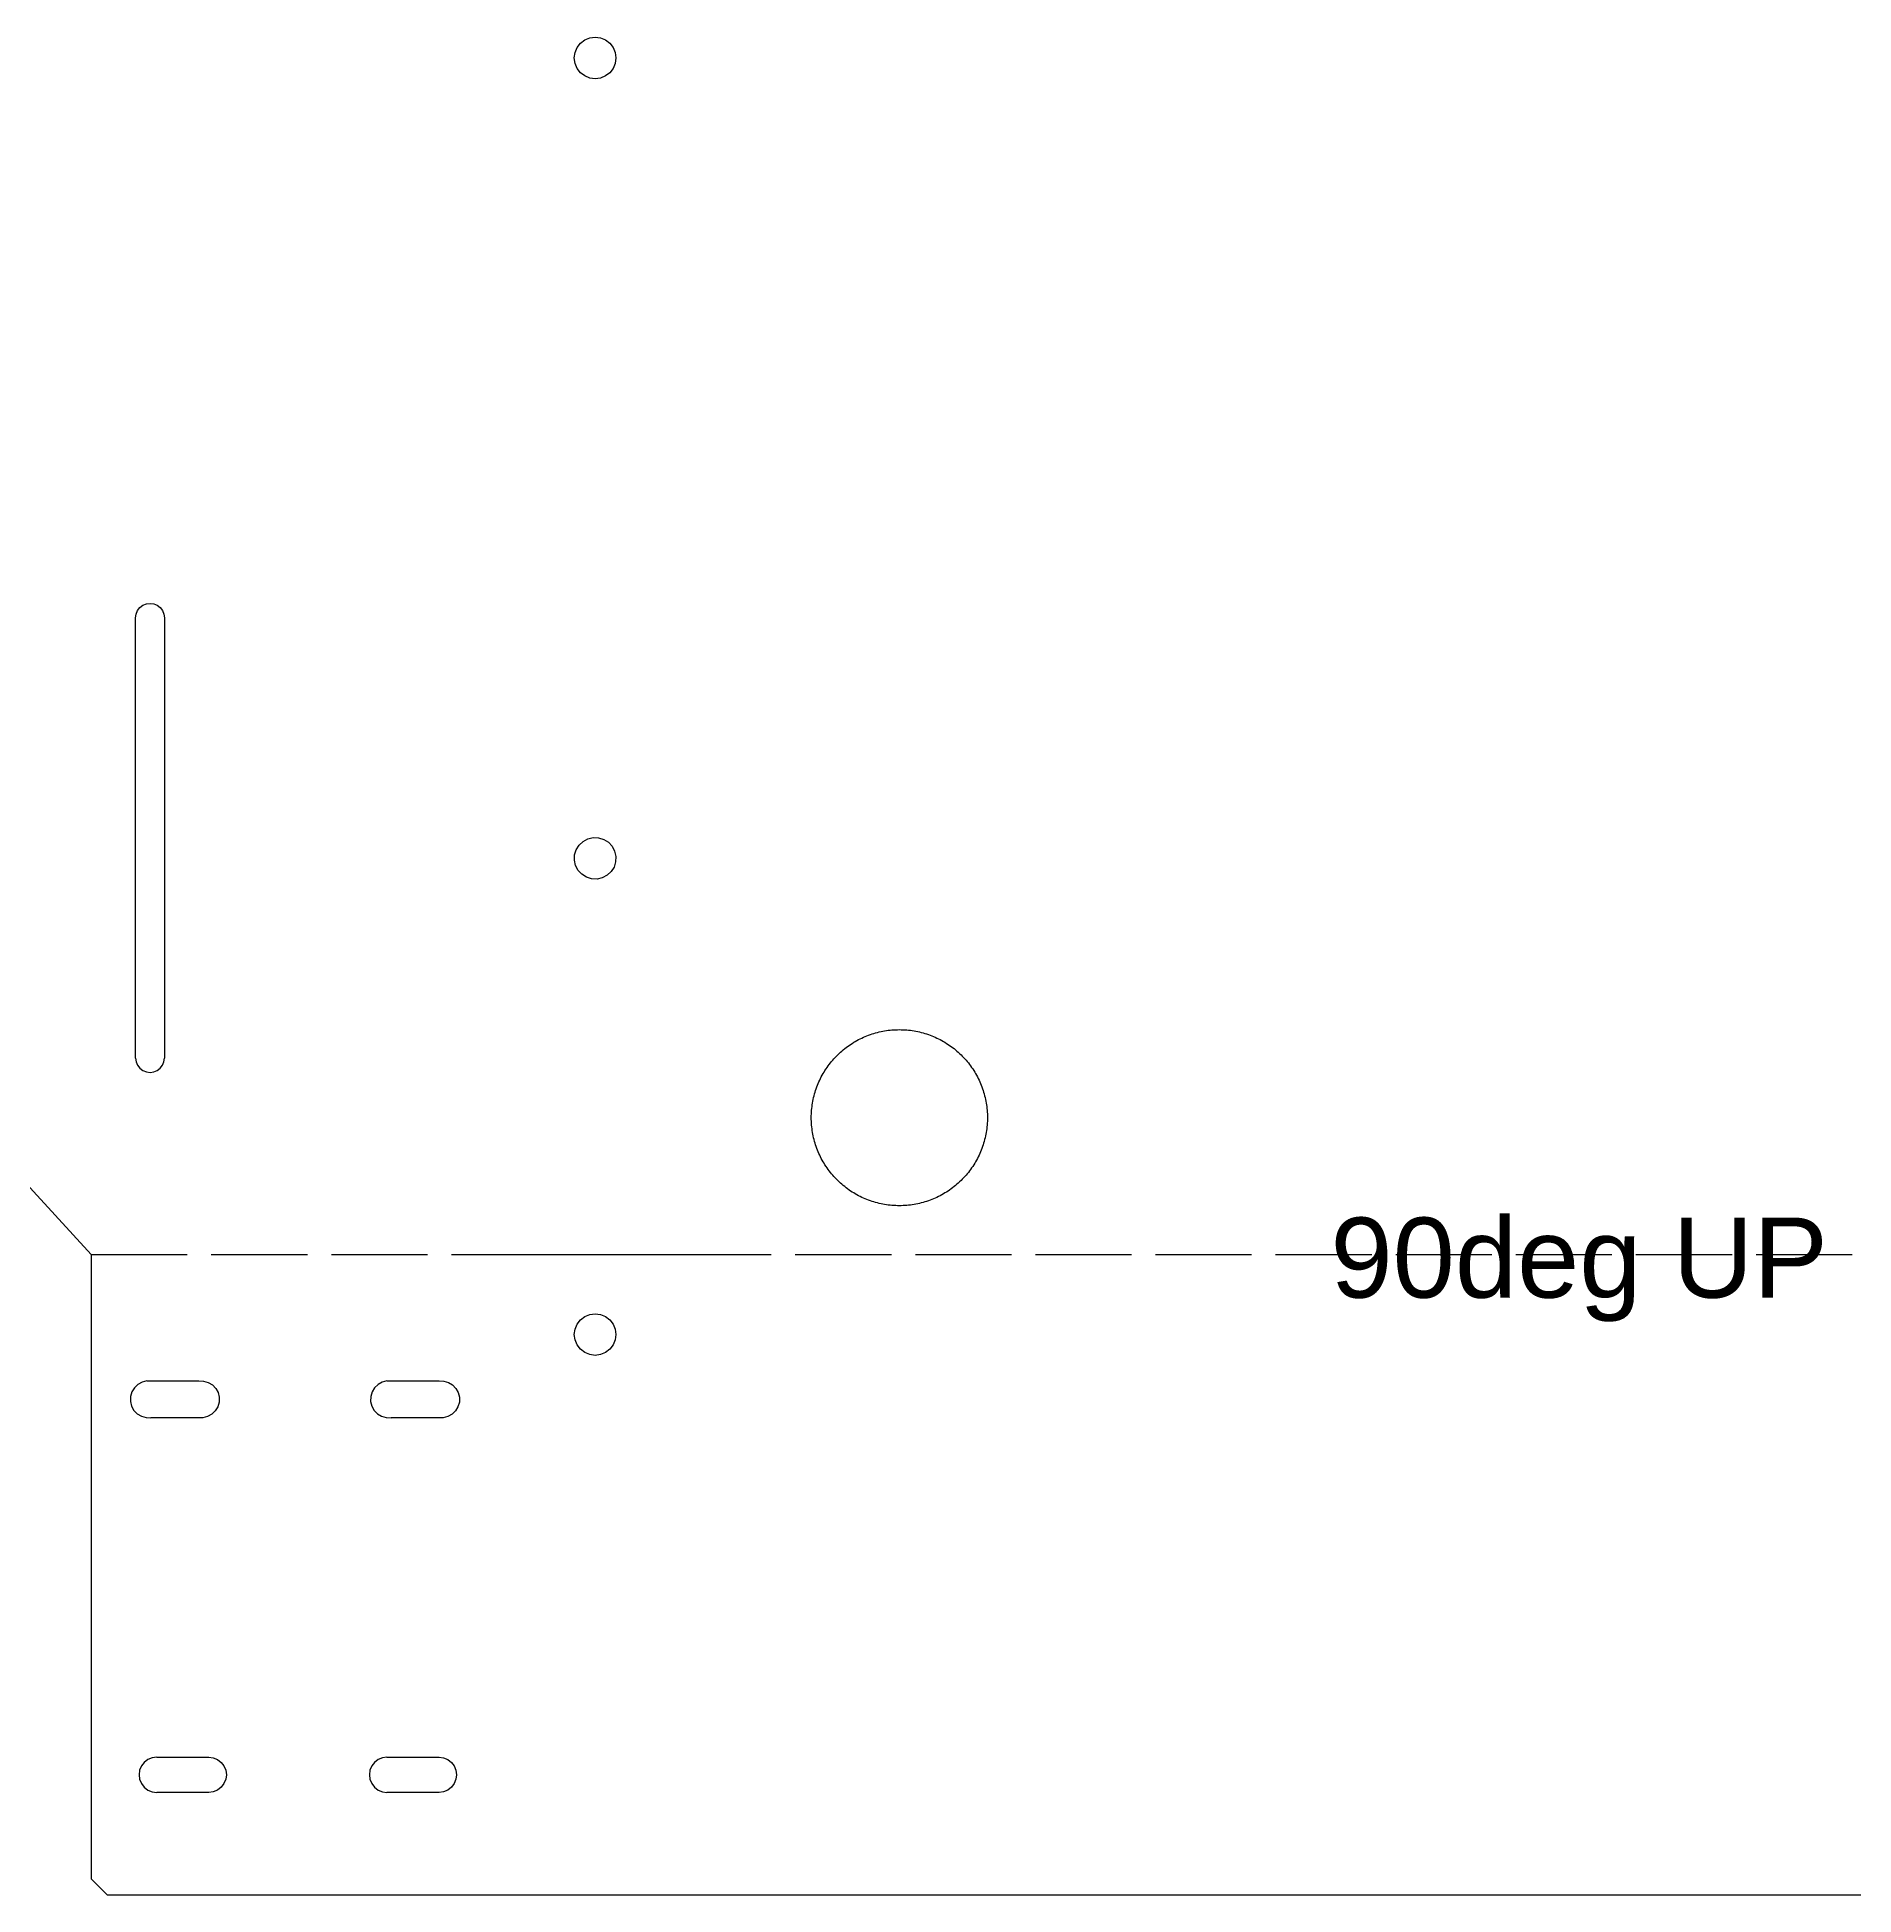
# Model space of a CAD drawing. Extents: x -1267 to 2080, y -21 to 4009.
# Drawn here: x -989.9 to -763, y 1248.8 to 1480.9 of the extents above; entities that cross this region are included whole.
import ezdxf

# ---------------------------------------------------------------- set-up
doc = ezdxf.new("R2010")
doc.units = 0
doc.linetypes.add('ACAD_ISO02W100', pattern=[15, 12, -3])
doc.layers.get('0').update_dxf_attribs({"true_color": 0xffffff})
doc.layers.add('Layer0', color=7, linetype='Continuous', true_color=0xffffff)
doc.styles.add('textstyle48', font='')
doc.styles.get('textstyle48').set_extended_font_data('Arial')

msp = doc.modelspace()

# ---------------------------------------------------------------- linework, layer by layer
at = {"layer": 'Layer0'}
for p, q in [((-921.54, 1480.58, 0.05), (-920.91, 1480.84, 0.05)), ((-920.91, 1480.84, 0.05), (-920.24, 1480.93, 0.05)), ((-920.24, 1480.93, 0.05), (-919.57, 1480.84, 0.05)), ((-919.57, 1480.84, 0.05), (-918.94, 1480.58, 0.05)), ((-922.84, 1478.33, 0.05), (-922.75, 1479, 0.05)), ((-922.75, 1479, 0.05), (-922.49, 1479.63, 0.05)), ((-922.49, 1479.63, 0.05), (-922.08, 1480.17, 0.05)), ((-922.08, 1480.17, 0.05), (-921.54, 1480.58, 0.05)), ((-918.94, 1480.58, 0.05), (-918.4, 1480.17, 0.05)), ((-918.4, 1480.17, 0.05), (-917.99, 1479.63, 0.05)), ((-917.99, 1479.63, 0.05), (-917.73, 1479, 0.05)), ((-917.73, 1479, 0.05), (-917.64, 1478.33, 0.05)), ((-922.75, 1477.65, 0.05), (-922.84, 1478.33, 0.05)), ((-922.49, 1477.03, 0.05), (-922.75, 1477.65, 0.05)), ((-922.08, 1476.49, 0.05), (-922.49, 1477.03, 0.05)), ((-921.54, 1476.08, 0.05), (-922.08, 1476.49, 0.05)), ((-918.4, 1476.49, 0.05), (-918.94, 1476.08, 0.05)), ((-917.99, 1477.03, 0.05), (-918.4, 1476.49, 0.05)), ((-917.73, 1477.65, 0.05), (-917.99, 1477.03, 0.05)), ((-917.64, 1478.33, 0.05), (-917.73, 1477.65, 0.05)), ((-920.91, 1475.82, 0.05), (-921.54, 1476.08, 0.05)), ((-920.24, 1475.73, 0.05), (-920.91, 1475.82, 0.05)), ((-919.57, 1475.82, 0.05), (-920.24, 1475.73, 0.05)), ((-918.94, 1476.08, 0.05), (-919.57, 1475.82, 0.05)), ((-977.56, 1408.84, 0.05), (-977.38, 1409.28, 0.05)), ((-977.38, 1409.28, 0.05), (-977.1, 1409.65, 0.05)), ((-977.1, 1409.65, 0.05), (-976.73, 1409.94, 0.05)), ((-976.73, 1409.94, 0.05), (-976.29, 1410.12, 0.05)), ((-976.29, 1410.12, 0.05), (-975.83, 1410.18, 0.05)), ((-975.83, 1410.18, 0.05), (-975.36, 1410.12, 0.05)), ((-975.36, 1410.12, 0.05), (-974.93, 1409.94, 0.05)), ((-974.93, 1409.94, 0.05), (-974.55, 1409.65, 0.05)), ((-974.55, 1409.65, 0.05), (-974.27, 1409.28, 0.05)), ((-974.27, 1409.28, 0.05), (-974.09, 1408.84, 0.05)), ((-977.63, 1408.38, 0.05), (-977.56, 1408.84, 0.05)), ((-977.63, 1353.38, 0.05), (-977.63, 1408.38, 0.05)), ((-974.09, 1408.84, 0.05), (-974.03, 1408.38, 0.05)), ((-974.03, 1408.38, 0.05), (-974.03, 1353.38, 0.05)), ((-983.18, 1328.83, 0.05), (-1028.94, 1378.8, 0.05)), ((-922.83, 1378.08, 0.05), (-922.8, 1378.76, 0.05)), ((-922.8, 1378.76, 0.05), (-922.6, 1379.41, 0.05)), ((-922.6, 1379.41, 0.05), (-922.24, 1379.99, 0.05)), ((-922.24, 1379.99, 0.05), (-921.75, 1380.45, 0.05)), ((-921.75, 1380.45, 0.05), (-921.14, 1380.76, 0.05)), ((-921.14, 1380.76, 0.05), (-920.48, 1380.92, 0.05)), ((-920.48, 1380.92, 0.05), (-919.8, 1380.89, 0.05)), ((-919.8, 1380.89, 0.05), (-919.16, 1380.69, 0.05)), ((-919.16, 1380.69, 0.05), (-918.58, 1380.33, 0.05)), ((-918.58, 1380.33, 0.05), (-918.12, 1379.83, 0.05)), ((-918.12, 1379.83, 0.05), (-917.8, 1379.23, 0.05)), ((-917.8, 1379.23, 0.05), (-917.65, 1378.57, 0.05)), ((-922.68, 1377.42, 0.05), (-922.83, 1378.08, 0.05)), ((-922.36, 1376.82, 0.05), (-922.68, 1377.42, 0.05)), ((-921.9, 1376.33, 0.05), (-922.36, 1376.82, 0.05)), ((-918.24, 1376.67, 0.05), (-918.74, 1376.21, 0.05)), ((-917.88, 1377.24, 0.05), (-918.24, 1376.67, 0.05)), ((-917.68, 1377.89, 0.05), (-917.88, 1377.24, 0.05)), ((-917.65, 1378.57, 0.05), (-917.68, 1377.89, 0.05)), ((-921.33, 1375.96, 0.05), (-921.9, 1376.33, 0.05)), ((-920.68, 1375.76, 0.05), (-921.33, 1375.96, 0.05)), ((-920, 1375.74, 0.05), (-920.68, 1375.76, 0.05)), ((-919.34, 1375.89, 0.05), (-920, 1375.74, 0.05)), ((-918.74, 1376.21, 0.05), (-919.34, 1375.89, 0.05)), ((-887.74, 1355.45, 0.05), (-887.54, 1355.57, 0.05)), ((-887.54, 1355.57, 0.05), (-887.34, 1355.68, 0.05)), ((-887.34, 1355.68, 0.05), (-887.13, 1355.78, 0.05)), ((-887.13, 1355.78, 0.05), (-886.92, 1355.88, 0.05)), ((-886.92, 1355.88, 0.05), (-886.71, 1355.98, 0.05)), ((-886.71, 1355.98, 0.05), (-886.5, 1356.07, 0.05)), ((-886.5, 1356.07, 0.05), (-886.29, 1356.15, 0.05)), ((-886.29, 1356.15, 0.05), (-886.08, 1356.24, 0.05)), ((-886.08, 1356.24, 0.05), (-885.86, 1356.32, 0.05)), ((-885.86, 1356.32, 0.05), (-885.64, 1356.39, 0.05)), ((-885.64, 1356.39, 0.05), (-885.42, 1356.46, 0.05)), ((-885.42, 1356.46, 0.05), (-885.2, 1356.52, 0.05)), ((-885.2, 1356.52, 0.05), (-884.98, 1356.58, 0.05)), ((-884.98, 1356.58, 0.05), (-884.75, 1356.64, 0.05)), ((-884.75, 1356.64, 0.05), (-884.53, 1356.69, 0.05)), ((-884.53, 1356.69, 0.05), (-884.3, 1356.73, 0.05)), ((-884.3, 1356.73, 0.05), (-884.08, 1356.77, 0.05)), ((-884.08, 1356.77, 0.05), (-883.85, 1356.81, 0.05)), ((-883.85, 1356.81, 0.05), (-883.62, 1356.84, 0.05)), ((-883.62, 1356.84, 0.05), (-883.39, 1356.87, 0.05)), ((-883.39, 1356.87, 0.05), (-883.16, 1356.89, 0.05)), ((-883.16, 1356.89, 0.05), (-882.93, 1356.91, 0.05)), ((-882.93, 1356.91, 0.05), (-882.7, 1356.92, 0.05)), ((-882.7, 1356.92, 0.05), (-882.47, 1356.92, 0.05)), ((-882.47, 1356.92, 0.05), (-882.24, 1356.93, 0.05)), ((-882.24, 1356.93, 0.05), (-882.01, 1356.92, 0.05)), ((-882.01, 1356.92, 0.05), (-881.78, 1356.92, 0.05)), ((-881.78, 1356.92, 0.05), (-881.55, 1356.91, 0.05)), ((-881.55, 1356.91, 0.05), (-881.32, 1356.89, 0.05)), ((-881.32, 1356.89, 0.05), (-881.09, 1356.87, 0.05)), ((-881.09, 1356.87, 0.05), (-880.86, 1356.84, 0.05)), ((-880.86, 1356.84, 0.05), (-880.63, 1356.81, 0.05)), ((-880.63, 1356.81, 0.05), (-880.41, 1356.77, 0.05)), ((-880.41, 1356.77, 0.05), (-880.18, 1356.73, 0.05)), ((-880.18, 1356.73, 0.05), (-879.95, 1356.69, 0.05)), ((-879.95, 1356.69, 0.05), (-879.73, 1356.64, 0.05)), ((-879.73, 1356.64, 0.05), (-879.51, 1356.58, 0.05)), ((-879.51, 1356.58, 0.05), (-879.28, 1356.52, 0.05)), ((-879.28, 1356.52, 0.05), (-879.06, 1356.46, 0.05)), ((-879.06, 1356.46, 0.05), (-878.84, 1356.39, 0.05)), ((-878.84, 1356.39, 0.05), (-878.62, 1356.32, 0.05)), ((-878.62, 1356.32, 0.05), (-878.41, 1356.24, 0.05)), ((-878.41, 1356.24, 0.05), (-878.19, 1356.15, 0.05)), ((-878.19, 1356.15, 0.05), (-877.98, 1356.07, 0.05)), ((-877.98, 1356.07, 0.05), (-877.77, 1355.98, 0.05)), ((-877.77, 1355.98, 0.05), (-877.56, 1355.88, 0.05)), ((-877.56, 1355.88, 0.05), (-877.35, 1355.78, 0.05)), ((-877.35, 1355.78, 0.05), (-877.14, 1355.68, 0.05)), ((-877.14, 1355.68, 0.05), (-876.94, 1355.57, 0.05)), ((-876.94, 1355.57, 0.05), (-876.74, 1355.45, 0.05)), ((-977.63, 1353.38, 0.05), (-977.56, 1352.91, 0.05)), ((-974.09, 1352.91, 0.05), (-974.03, 1353.38, 0.05)), ((-890.57, 1353.11, 0.05), (-890.42, 1353.29, 0.05)), ((-890.42, 1353.29, 0.05), (-890.26, 1353.46, 0.05)), ((-890.26, 1353.46, 0.05), (-890.1, 1353.62, 0.05)), ((-890.1, 1353.62, 0.05), (-889.94, 1353.79, 0.05)), ((-889.94, 1353.79, 0.05), (-889.77, 1353.95, 0.05)), ((-889.77, 1353.95, 0.05), (-889.6, 1354.1, 0.05)), ((-889.6, 1354.1, 0.05), (-889.43, 1354.25, 0.05)), ((-889.43, 1354.25, 0.05), (-889.25, 1354.4, 0.05)), ((-889.25, 1354.4, 0.05), (-889.07, 1354.55, 0.05)), ((-889.07, 1354.55, 0.05), (-888.89, 1354.69, 0.05)), ((-888.89, 1354.69, 0.05), (-888.71, 1354.83, 0.05)), ((-888.71, 1354.83, 0.05), (-888.52, 1354.96, 0.05)), ((-888.52, 1354.96, 0.05), (-888.33, 1355.09, 0.05)), ((-888.33, 1355.09, 0.05), (-888.13, 1355.21, 0.05)), ((-888.13, 1355.21, 0.05), (-887.94, 1355.34, 0.05)), ((-887.94, 1355.34, 0.05), (-887.74, 1355.45, 0.05)), ((-876.74, 1355.45, 0.05), (-876.54, 1355.34, 0.05)), ((-876.54, 1355.34, 0.05), (-876.35, 1355.21, 0.05)), ((-876.35, 1355.21, 0.05), (-876.15, 1355.09, 0.05)), ((-876.15, 1355.09, 0.05), (-875.96, 1354.96, 0.05)), ((-875.96, 1354.96, 0.05), (-875.78, 1354.83, 0.05)), ((-875.78, 1354.83, 0.05), (-875.59, 1354.69, 0.05)), ((-875.59, 1354.69, 0.05), (-875.41, 1354.55, 0.05)), ((-875.41, 1354.55, 0.05), (-875.23, 1354.4, 0.05)), ((-875.23, 1354.4, 0.05), (-875.05, 1354.25, 0.05)), ((-875.05, 1354.25, 0.05), (-874.88, 1354.1, 0.05)), ((-874.88, 1354.1, 0.05), (-874.71, 1353.95, 0.05)), ((-874.71, 1353.95, 0.05), (-874.54, 1353.79, 0.05)), ((-874.54, 1353.79, 0.05), (-874.38, 1353.62, 0.05)), ((-874.38, 1353.62, 0.05), (-874.22, 1353.46, 0.05)), ((-874.22, 1353.46, 0.05), (-874.07, 1353.29, 0.05)), ((-874.07, 1353.29, 0.05), (-873.91, 1353.11, 0.05)), ((-977.56, 1352.91, 0.05), (-977.38, 1352.48, 0.05)), ((-977.38, 1352.48, 0.05), (-977.1, 1352.11, 0.05)), ((-977.1, 1352.11, 0.05), (-976.73, 1351.82, 0.05)), ((-976.73, 1351.82, 0.05), (-976.29, 1351.64, 0.05)), ((-976.29, 1351.64, 0.05), (-975.83, 1351.58, 0.05)), ((-975.83, 1351.58, 0.05), (-975.36, 1351.64, 0.05)), ((-975.36, 1351.64, 0.05), (-974.93, 1351.82, 0.05)), ((-974.93, 1351.82, 0.05), (-974.55, 1352.11, 0.05)), ((-974.55, 1352.11, 0.05), (-974.27, 1352.48, 0.05)), ((-974.27, 1352.48, 0.05), (-974.09, 1352.91, 0.05)), ((-892.09, 1350.82, 0.05), (-891.99, 1351.02, 0.05)), ((-891.99, 1351.02, 0.05), (-891.88, 1351.23, 0.05)), ((-891.88, 1351.23, 0.05), (-891.77, 1351.43, 0.05)), ((-891.77, 1351.43, 0.05), (-891.65, 1351.63, 0.05)), ((-891.65, 1351.63, 0.05), (-891.53, 1351.82, 0.05)), ((-891.53, 1351.82, 0.05), (-891.4, 1352.01, 0.05)), ((-891.4, 1352.01, 0.05), (-891.27, 1352.2, 0.05)), ((-891.27, 1352.2, 0.05), (-891.14, 1352.39, 0.05)), ((-891.14, 1352.39, 0.05), (-891, 1352.58, 0.05)), ((-891, 1352.58, 0.05), (-890.86, 1352.76, 0.05)), ((-890.86, 1352.76, 0.05), (-890.72, 1352.94, 0.05)), ((-890.72, 1352.94, 0.05), (-890.57, 1353.11, 0.05)), ((-873.91, 1353.11, 0.05), (-873.77, 1352.94, 0.05)), ((-873.77, 1352.94, 0.05), (-873.62, 1352.76, 0.05)), ((-873.62, 1352.76, 0.05), (-873.48, 1352.58, 0.05)), ((-873.48, 1352.58, 0.05), (-873.34, 1352.39, 0.05)), ((-873.34, 1352.39, 0.05), (-873.21, 1352.2, 0.05)), ((-873.21, 1352.2, 0.05), (-873.08, 1352.01, 0.05)), ((-873.08, 1352.01, 0.05), (-872.95, 1351.82, 0.05)), ((-872.95, 1351.82, 0.05), (-872.83, 1351.63, 0.05)), ((-872.83, 1351.63, 0.05), (-872.71, 1351.43, 0.05)), ((-872.71, 1351.43, 0.05), (-872.6, 1351.23, 0.05)), ((-872.6, 1351.23, 0.05), (-872.49, 1351.02, 0.05)), ((-872.49, 1351.02, 0.05), (-872.39, 1350.82, 0.05)), ((-892.95, 1348.44, 0.05), (-892.9, 1348.66, 0.05)), ((-892.9, 1348.66, 0.05), (-892.84, 1348.89, 0.05)), ((-892.84, 1348.89, 0.05), (-892.77, 1349.11, 0.05)), ((-892.77, 1349.11, 0.05), (-892.7, 1349.33, 0.05)), ((-892.7, 1349.33, 0.05), (-892.63, 1349.54, 0.05)), ((-892.63, 1349.54, 0.05), (-892.55, 1349.76, 0.05)), ((-892.55, 1349.76, 0.05), (-892.47, 1349.98, 0.05)), ((-892.47, 1349.98, 0.05), (-892.38, 1350.19, 0.05)), ((-892.38, 1350.19, 0.05), (-892.29, 1350.4, 0.05)), ((-892.29, 1350.4, 0.05), (-892.19, 1350.61, 0.05)), ((-892.19, 1350.61, 0.05), (-892.09, 1350.82, 0.05)), ((-872.39, 1350.82, 0.05), (-872.29, 1350.61, 0.05)), ((-872.29, 1350.61, 0.05), (-872.19, 1350.4, 0.05)), ((-872.19, 1350.4, 0.05), (-872.1, 1350.19, 0.05)), ((-872.1, 1350.19, 0.05), (-872.01, 1349.98, 0.05)), ((-872.01, 1349.98, 0.05), (-871.93, 1349.76, 0.05)), ((-871.93, 1349.76, 0.05), (-871.85, 1349.54, 0.05)), ((-871.85, 1349.54, 0.05), (-871.78, 1349.33, 0.05)), ((-871.78, 1349.33, 0.05), (-871.71, 1349.11, 0.05)), ((-871.71, 1349.11, 0.05), (-871.65, 1348.89, 0.05)), ((-871.65, 1348.89, 0.05), (-871.59, 1348.66, 0.05)), ((-871.59, 1348.66, 0.05), (-871.53, 1348.44, 0.05)), ((-893.24, 1346.16, 0.05), (-893.23, 1346.39, 0.05)), ((-893.23, 1346.39, 0.05), (-893.22, 1346.62, 0.05)), ((-893.22, 1346.62, 0.05), (-893.2, 1346.85, 0.05)), ((-893.2, 1346.85, 0.05), (-893.18, 1347.08, 0.05)), ((-893.18, 1347.08, 0.05), (-893.15, 1347.31, 0.05)), ((-893.15, 1347.31, 0.05), (-893.12, 1347.53, 0.05)), ((-893.12, 1347.53, 0.05), (-893.09, 1347.76, 0.05)), ((-893.09, 1347.76, 0.05), (-893.05, 1347.99, 0.05)), ((-893.05, 1347.99, 0.05), (-893, 1348.21, 0.05)), ((-893, 1348.21, 0.05), (-892.95, 1348.44, 0.05)), ((-871.53, 1348.44, 0.05), (-871.48, 1348.21, 0.05)), ((-871.48, 1348.21, 0.05), (-871.44, 1347.99, 0.05)), ((-871.44, 1347.99, 0.05), (-871.39, 1347.76, 0.05)), ((-871.39, 1347.76, 0.05), (-871.36, 1347.53, 0.05)), ((-871.36, 1347.53, 0.05), (-871.33, 1347.31, 0.05)), ((-871.33, 1347.31, 0.05), (-871.3, 1347.08, 0.05)), ((-871.3, 1347.08, 0.05), (-871.28, 1346.85, 0.05)), ((-871.28, 1346.85, 0.05), (-871.26, 1346.62, 0.05)), ((-871.26, 1346.62, 0.05), (-871.25, 1346.39, 0.05)), ((-871.25, 1346.39, 0.05), (-871.24, 1346.16, 0.05)), ((-893.24, 1345.93, 0.05), (-893.24, 1346.16, 0.05)), ((-893.24, 1345.7, 0.05), (-893.24, 1345.93, 0.05)), ((-893.23, 1345.47, 0.05), (-893.24, 1345.7, 0.05)), ((-893.22, 1345.24, 0.05), (-893.23, 1345.47, 0.05)), ((-893.2, 1345.01, 0.05), (-893.22, 1345.24, 0.05)), ((-893.18, 1344.78, 0.05), (-893.2, 1345.01, 0.05)), ((-893.15, 1344.55, 0.05), (-893.18, 1344.78, 0.05)), ((-893.12, 1344.32, 0.05), (-893.15, 1344.55, 0.05)), ((-893.09, 1344.09, 0.05), (-893.12, 1344.32, 0.05)), ((-893.05, 1343.87, 0.05), (-893.09, 1344.09, 0.05)), ((-893, 1343.64, 0.05), (-893.05, 1343.87, 0.05)), ((-871.44, 1343.87, 0.05), (-871.48, 1343.64, 0.05)), ((-871.39, 1344.09, 0.05), (-871.44, 1343.87, 0.05)), ((-871.36, 1344.32, 0.05), (-871.39, 1344.09, 0.05)), ((-871.33, 1344.55, 0.05), (-871.36, 1344.32, 0.05)), ((-871.3, 1344.78, 0.05), (-871.33, 1344.55, 0.05)), ((-871.28, 1345.01, 0.05), (-871.3, 1344.78, 0.05)), ((-871.26, 1345.24, 0.05), (-871.28, 1345.01, 0.05)), ((-871.25, 1345.47, 0.05), (-871.26, 1345.24, 0.05)), ((-871.24, 1345.7, 0.05), (-871.25, 1345.47, 0.05)), ((-871.24, 1346.16, 0.05), (-871.24, 1345.93, 0.05)), ((-871.24, 1345.93, 0.05), (-871.24, 1345.7, 0.05)), ((-892.95, 1343.42, 0.05), (-893, 1343.64, 0.05)), ((-892.9, 1343.19, 0.05), (-892.95, 1343.42, 0.05)), ((-892.84, 1342.97, 0.05), (-892.9, 1343.19, 0.05)), ((-892.77, 1342.75, 0.05), (-892.84, 1342.97, 0.05)), ((-892.7, 1342.53, 0.05), (-892.77, 1342.75, 0.05)), ((-892.63, 1342.31, 0.05), (-892.7, 1342.53, 0.05)), ((-892.55, 1342.09, 0.05), (-892.63, 1342.31, 0.05)), ((-892.47, 1341.88, 0.05), (-892.55, 1342.09, 0.05)), ((-892.38, 1341.66, 0.05), (-892.47, 1341.88, 0.05)), ((-892.29, 1341.45, 0.05), (-892.38, 1341.66, 0.05)), ((-872.1, 1341.66, 0.05), (-872.19, 1341.45, 0.05)), ((-872.01, 1341.88, 0.05), (-872.1, 1341.66, 0.05)), ((-871.93, 1342.09, 0.05), (-872.01, 1341.88, 0.05)), ((-871.85, 1342.31, 0.05), (-871.93, 1342.09, 0.05)), ((-871.78, 1342.53, 0.05), (-871.85, 1342.31, 0.05)), ((-871.71, 1342.75, 0.05), (-871.78, 1342.53, 0.05)), ((-871.65, 1342.97, 0.05), (-871.71, 1342.75, 0.05)), ((-871.59, 1343.19, 0.05), (-871.65, 1342.97, 0.05)), ((-871.53, 1343.42, 0.05), (-871.59, 1343.19, 0.05)), ((-871.48, 1343.64, 0.05), (-871.53, 1343.42, 0.05)), ((-892.19, 1341.24, 0.05), (-892.29, 1341.45, 0.05)), ((-892.09, 1341.04, 0.05), (-892.19, 1341.24, 0.05)), ((-891.99, 1340.83, 0.05), (-892.09, 1341.04, 0.05)), ((-891.88, 1340.63, 0.05), (-891.99, 1340.83, 0.05)), ((-891.77, 1340.43, 0.05), (-891.88, 1340.63, 0.05)), ((-891.65, 1340.23, 0.05), (-891.77, 1340.43, 0.05)), ((-891.53, 1340.03, 0.05), (-891.65, 1340.23, 0.05)), ((-891.4, 1339.84, 0.05), (-891.53, 1340.03, 0.05)), ((-891.27, 1339.65, 0.05), (-891.4, 1339.84, 0.05)), ((-891.14, 1339.46, 0.05), (-891.27, 1339.65, 0.05)), ((-891, 1339.28, 0.05), (-891.14, 1339.46, 0.05)), ((-890.86, 1339.09, 0.05), (-891, 1339.28, 0.05)), ((-873.48, 1339.28, 0.05), (-873.62, 1339.09, 0.05)), ((-873.34, 1339.46, 0.05), (-873.48, 1339.28, 0.05)), ((-873.21, 1339.65, 0.05), (-873.34, 1339.46, 0.05)), ((-873.08, 1339.84, 0.05), (-873.21, 1339.65, 0.05)), ((-872.95, 1340.03, 0.05), (-873.08, 1339.84, 0.05)), ((-872.83, 1340.23, 0.05), (-872.95, 1340.03, 0.05)), ((-872.71, 1340.43, 0.05), (-872.83, 1340.23, 0.05)), ((-872.6, 1340.63, 0.05), (-872.71, 1340.43, 0.05)), ((-872.49, 1340.83, 0.05), (-872.6, 1340.63, 0.05)), ((-872.39, 1341.04, 0.05), (-872.49, 1340.83, 0.05)), ((-872.29, 1341.24, 0.05), (-872.39, 1341.04, 0.05)), ((-872.19, 1341.45, 0.05), (-872.29, 1341.24, 0.05)), ((-890.72, 1338.92, 0.05), (-890.86, 1339.09, 0.05)), ((-890.57, 1338.74, 0.05), (-890.72, 1338.92, 0.05)), ((-890.42, 1338.57, 0.05), (-890.57, 1338.74, 0.05)), ((-890.26, 1338.4, 0.05), (-890.42, 1338.57, 0.05)), ((-890.1, 1338.23, 0.05), (-890.26, 1338.4, 0.05)), ((-889.94, 1338.07, 0.05), (-890.1, 1338.23, 0.05)), ((-889.77, 1337.91, 0.05), (-889.94, 1338.07, 0.05)), ((-889.6, 1337.75, 0.05), (-889.77, 1337.91, 0.05)), ((-889.43, 1337.6, 0.05), (-889.6, 1337.75, 0.05)), ((-889.25, 1337.45, 0.05), (-889.43, 1337.6, 0.05)), ((-889.07, 1337.31, 0.05), (-889.25, 1337.45, 0.05)), ((-888.89, 1337.17, 0.05), (-889.07, 1337.31, 0.05)), ((-888.71, 1337.03, 0.05), (-888.89, 1337.17, 0.05)), ((-888.52, 1336.89, 0.05), (-888.71, 1337.03, 0.05)), ((-875.78, 1337.03, 0.05), (-875.96, 1336.89, 0.05)), ((-875.59, 1337.17, 0.05), (-875.78, 1337.03, 0.05)), ((-875.41, 1337.31, 0.05), (-875.59, 1337.17, 0.05)), ((-875.23, 1337.45, 0.05), (-875.41, 1337.31, 0.05)), ((-875.05, 1337.6, 0.05), (-875.23, 1337.45, 0.05)), ((-874.88, 1337.75, 0.05), (-875.05, 1337.6, 0.05)), ((-874.71, 1337.91, 0.05), (-874.88, 1337.75, 0.05)), ((-874.54, 1338.07, 0.05), (-874.71, 1337.91, 0.05)), ((-874.38, 1338.23, 0.05), (-874.54, 1338.07, 0.05)), ((-874.22, 1338.4, 0.05), (-874.38, 1338.23, 0.05)), ((-874.07, 1338.57, 0.05), (-874.22, 1338.4, 0.05)), ((-873.91, 1338.74, 0.05), (-874.07, 1338.57, 0.05)), ((-873.77, 1338.92, 0.05), (-873.91, 1338.74, 0.05)), ((-873.62, 1339.09, 0.05), (-873.77, 1338.92, 0.05)), ((-888.33, 1336.76, 0.05), (-888.52, 1336.89, 0.05)), ((-888.13, 1336.64, 0.05), (-888.33, 1336.76, 0.05)), ((-887.94, 1336.52, 0.05), (-888.13, 1336.64, 0.05)), ((-887.74, 1336.4, 0.05), (-887.94, 1336.52, 0.05)), ((-887.54, 1336.29, 0.05), (-887.74, 1336.4, 0.05)), ((-887.34, 1336.18, 0.05), (-887.54, 1336.29, 0.05)), ((-887.13, 1336.07, 0.05), (-887.34, 1336.18, 0.05)), ((-886.92, 1335.97, 0.05), (-887.13, 1336.07, 0.05)), ((-886.71, 1335.88, 0.05), (-886.92, 1335.97, 0.05)), ((-886.5, 1335.79, 0.05), (-886.71, 1335.88, 0.05)), ((-886.29, 1335.7, 0.05), (-886.5, 1335.79, 0.05)), ((-886.08, 1335.62, 0.05), (-886.29, 1335.7, 0.05)), ((-885.86, 1335.54, 0.05), (-886.08, 1335.62, 0.05)), ((-885.64, 1335.47, 0.05), (-885.86, 1335.54, 0.05)), ((-885.42, 1335.4, 0.05), (-885.64, 1335.47, 0.05)), ((-885.2, 1335.33, 0.05), (-885.42, 1335.4, 0.05)), ((-884.98, 1335.27, 0.05), (-885.2, 1335.33, 0.05)), ((-884.75, 1335.22, 0.05), (-884.98, 1335.27, 0.05)), ((-884.53, 1335.17, 0.05), (-884.75, 1335.22, 0.05)), ((-884.3, 1335.12, 0.05), (-884.53, 1335.17, 0.05)), ((-884.08, 1335.08, 0.05), (-884.3, 1335.12, 0.05)), ((-883.85, 1335.05, 0.05), (-884.08, 1335.08, 0.05)), ((-883.62, 1335.01, 0.05), (-883.85, 1335.05, 0.05)), ((-883.39, 1334.99, 0.05), (-883.62, 1335.01, 0.05)), ((-883.16, 1334.97, 0.05), (-883.39, 1334.99, 0.05)), ((-882.93, 1334.95, 0.05), (-883.16, 1334.97, 0.05)), ((-882.7, 1334.94, 0.05), (-882.93, 1334.95, 0.05)), ((-882.47, 1334.93, 0.05), (-882.7, 1334.94, 0.05)), ((-882.24, 1334.93, 0.05), (-882.47, 1334.93, 0.05)), ((-882.01, 1334.93, 0.05), (-882.24, 1334.93, 0.05)), ((-881.78, 1334.94, 0.05), (-882.01, 1334.93, 0.05)), ((-881.55, 1334.95, 0.05), (-881.78, 1334.94, 0.05)), ((-881.32, 1334.97, 0.05), (-881.55, 1334.95, 0.05)), ((-881.09, 1334.99, 0.05), (-881.32, 1334.97, 0.05)), ((-880.86, 1335.01, 0.05), (-881.09, 1334.99, 0.05)), ((-880.63, 1335.05, 0.05), (-880.86, 1335.01, 0.05)), ((-880.41, 1335.08, 0.05), (-880.63, 1335.05, 0.05)), ((-880.18, 1335.12, 0.05), (-880.41, 1335.08, 0.05)), ((-879.95, 1335.17, 0.05), (-880.18, 1335.12, 0.05)), ((-879.73, 1335.22, 0.05), (-879.95, 1335.17, 0.05)), ((-879.51, 1335.27, 0.05), (-879.73, 1335.22, 0.05)), ((-879.28, 1335.33, 0.05), (-879.51, 1335.27, 0.05)), ((-879.06, 1335.4, 0.05), (-879.28, 1335.33, 0.05)), ((-878.84, 1335.47, 0.05), (-879.06, 1335.4, 0.05)), ((-878.62, 1335.54, 0.05), (-878.84, 1335.47, 0.05)), ((-878.41, 1335.62, 0.05), (-878.62, 1335.54, 0.05)), ((-878.19, 1335.7, 0.05), (-878.41, 1335.62, 0.05)), ((-877.98, 1335.79, 0.05), (-878.19, 1335.7, 0.05)), ((-877.77, 1335.88, 0.05), (-877.98, 1335.79, 0.05)), ((-877.56, 1335.97, 0.05), (-877.77, 1335.88, 0.05)), ((-877.35, 1336.07, 0.05), (-877.56, 1335.97, 0.05)), ((-877.14, 1336.18, 0.05), (-877.35, 1336.07, 0.05)), ((-876.94, 1336.29, 0.05), (-877.14, 1336.18, 0.05)), ((-876.74, 1336.4, 0.05), (-876.94, 1336.29, 0.05)), ((-876.54, 1336.52, 0.05), (-876.74, 1336.4, 0.05)), ((-876.35, 1336.64, 0.05), (-876.54, 1336.52, 0.05)), ((-876.15, 1336.76, 0.05), (-876.35, 1336.64, 0.05)), ((-875.96, 1336.89, 0.05), (-876.15, 1336.76, 0.05)), ((-983.18, 1328.83, 0.05), (-983.18, 1250.83, 0.05)), ((-932.2, 1328.83, 0.05), (-930.24, 1328.83, 0.05)), ((-930.24, 1328.83, 0.05), (-924.94, 1328.83, 0.05)), ((-915.54, 1328.83, 0.05), (-910.24, 1328.83, 0.05)), ((-922.49, 1320.13, 0.05), (-922.08, 1320.67, 0.05)), ((-922.08, 1320.67, 0.05), (-921.54, 1321.08, 0.05)), ((-921.54, 1321.08, 0.05), (-920.91, 1321.34, 0.05)), ((-920.91, 1321.34, 0.05), (-920.24, 1321.43, 0.05)), ((-920.24, 1321.43, 0.05), (-919.57, 1321.34, 0.05)), ((-919.57, 1321.34, 0.05), (-918.94, 1321.08, 0.05)), ((-918.94, 1321.08, 0.05), (-918.4, 1320.67, 0.05)), ((-918.4, 1320.67, 0.05), (-917.99, 1320.13, 0.05)), ((-922.84, 1318.83, 0.05), (-922.75, 1319.5, 0.05)), ((-922.75, 1318.15, 0.05), (-922.84, 1318.83, 0.05)), ((-922.75, 1319.5, 0.05), (-922.49, 1320.13, 0.05)), ((-917.99, 1320.13, 0.05), (-917.73, 1319.5, 0.05)), ((-917.73, 1319.5, 0.05), (-917.64, 1318.83, 0.05)), ((-917.64, 1318.83, 0.05), (-917.73, 1318.15, 0.05)), ((-922.49, 1317.53, 0.05), (-922.75, 1318.15, 0.05)), ((-922.08, 1316.99, 0.05), (-922.49, 1317.53, 0.05)), ((-921.54, 1316.58, 0.05), (-922.08, 1316.99, 0.05)), ((-920.91, 1316.32, 0.05), (-921.54, 1316.58, 0.05)), ((-920.24, 1316.23, 0.05), (-920.91, 1316.32, 0.05)), ((-919.57, 1316.32, 0.05), (-920.24, 1316.23, 0.05)), ((-918.94, 1316.58, 0.05), (-919.57, 1316.32, 0.05)), ((-918.4, 1316.99, 0.05), (-918.94, 1316.58, 0.05)), ((-917.99, 1317.53, 0.05), (-918.4, 1316.99, 0.05)), ((-917.73, 1318.15, 0.05), (-917.99, 1317.53, 0.05)), ((-978.1, 1311.66, 0.05), (-978.27, 1311.08, 0.05)), ((-977.79, 1312.17, 0.05), (-978.1, 1311.66, 0.05)), ((-977.35, 1312.59, 0.05), (-977.79, 1312.17, 0.05)), ((-976.83, 1312.88, 0.05), (-977.35, 1312.59, 0.05)), ((-976.24, 1313.03, 0.05), (-976.83, 1312.88, 0.05)), ((-976.24, 1313.03, 0.05), (-971.74, 1313.03, 0.05)), ((-971.74, 1313.03, 0.05), (-969.74, 1313.03, 0.05)), ((-969.74, 1313.03, 0.05), (-969.14, 1313.02, 0.05)), ((-969.14, 1313.02, 0.05), (-968.56, 1312.85, 0.05)), ((-968.56, 1312.85, 0.05), (-968.04, 1312.54, 0.05)), ((-968.04, 1312.54, 0.05), (-967.62, 1312.1, 0.05)), ((-967.62, 1312.1, 0.05), (-967.33, 1311.58, 0.05)), ((-967.33, 1311.58, 0.05), (-967.19, 1310.99, 0.05)), ((-948.1, 1311.66, 0.05), (-948.27, 1311.08, 0.05)), ((-947.79, 1312.17, 0.05), (-948.1, 1311.66, 0.05)), ((-947.35, 1312.59, 0.05), (-947.79, 1312.17, 0.05)), ((-946.83, 1312.88, 0.05), (-947.35, 1312.59, 0.05)), ((-946.24, 1313.03, 0.05), (-946.83, 1312.88, 0.05)), ((-946.24, 1313.03, 0.05), (-941.74, 1313.03, 0.05)), ((-941.74, 1313.03, 0.05), (-939.74, 1313.03, 0.05)), ((-939.74, 1313.03, 0.05), (-939.14, 1313.02, 0.05)), ((-939.14, 1313.02, 0.05), (-938.56, 1312.85, 0.05)), ((-938.56, 1312.85, 0.05), (-938.04, 1312.54, 0.05)), ((-938.04, 1312.54, 0.05), (-937.62, 1312.1, 0.05)), ((-937.62, 1312.1, 0.05), (-937.33, 1311.58, 0.05)), ((-937.33, 1311.58, 0.05), (-937.19, 1310.99, 0.05)), ((-978.27, 1311.08, 0.05), (-978.28, 1310.47, 0.05)), ((-978.28, 1310.47, 0.05), (-978.13, 1309.89, 0.05)), ((-978.13, 1309.89, 0.05), (-977.84, 1309.36, 0.05)), ((-977.84, 1309.36, 0.05), (-977.42, 1308.93, 0.05)), ((-967.68, 1309.29, 0.05), (-968.11, 1308.87, 0.05)), ((-967.37, 1309.81, 0.05), (-967.68, 1309.29, 0.05)), ((-967.2, 1310.39, 0.05), (-967.37, 1309.81, 0.05)), ((-967.19, 1310.99, 0.05), (-967.2, 1310.39, 0.05)), ((-948.27, 1311.08, 0.05), (-948.28, 1310.47, 0.05)), ((-948.28, 1310.47, 0.05), (-948.13, 1309.89, 0.05)), ((-948.13, 1309.89, 0.05), (-947.84, 1309.36, 0.05)), ((-947.84, 1309.36, 0.05), (-947.42, 1308.93, 0.05)), ((-937.68, 1309.29, 0.05), (-938.11, 1308.87, 0.05)), ((-937.37, 1309.81, 0.05), (-937.68, 1309.29, 0.05)), ((-937.2, 1310.39, 0.05), (-937.37, 1309.81, 0.05)), ((-937.19, 1310.99, 0.05), (-937.2, 1310.39, 0.05)), ((-977.42, 1308.93, 0.05), (-976.91, 1308.62, 0.05)), ((-976.91, 1308.62, 0.05), (-976.33, 1308.45, 0.05)), ((-976.33, 1308.45, 0.05), (-975.72, 1308.44, 0.05)), ((-973.72, 1308.44, 0.05), (-975.72, 1308.44, 0.05)), ((-969.22, 1308.44, 0.05), (-973.72, 1308.44, 0.05)), ((-968.64, 1308.58, 0.05), (-969.22, 1308.44, 0.05)), ((-968.11, 1308.87, 0.05), (-968.64, 1308.58, 0.05)), ((-947.42, 1308.93, 0.05), (-946.91, 1308.62, 0.05)), ((-946.91, 1308.62, 0.05), (-946.33, 1308.45, 0.05)), ((-946.33, 1308.45, 0.05), (-945.72, 1308.44, 0.05)), ((-941.22, 1308.44, 0.05), (-945.72, 1308.44, 0.05)), ((-939.22, 1308.44, 0.05), (-941.22, 1308.44, 0.05)), ((-938.64, 1308.58, 0.05), (-939.22, 1308.44, 0.05)), ((-938.11, 1308.87, 0.05), (-938.64, 1308.58, 0.05)), ((-976.56, 1265.38, 0.05), (-976.91, 1264.93, 0.05)), ((-976.1, 1265.73, 0.05), (-976.56, 1265.38, 0.05)), ((-975.57, 1265.95, 0.05), (-976.1, 1265.73, 0.05)), ((-975, 1266.03, 0.05), (-975.57, 1265.95, 0.05)), ((-975, 1266.03, 0.05), (-973, 1266.03, 0.05)), ((-973, 1266.03, 0.05), (-968.5, 1266.03, 0.05)), ((-968.5, 1266.03, 0.05), (-967.94, 1265.95, 0.05)), ((-967.94, 1265.95, 0.05), (-967.4, 1265.73, 0.05)), ((-967.4, 1265.73, 0.05), (-966.95, 1265.38, 0.05)), ((-966.95, 1265.38, 0.05), (-966.6, 1264.93, 0.05)), ((-947.8, 1265.38, 0.05), (-948.15, 1264.93, 0.05)), ((-947.34, 1265.73, 0.05), (-947.8, 1265.38, 0.05)), ((-946.81, 1265.95, 0.05), (-947.34, 1265.73, 0.05)), ((-946.24, 1266.03, 0.05), (-946.81, 1265.95, 0.05)), ((-946.24, 1266.03, 0.05), (-941.74, 1266.03, 0.05)), ((-941.74, 1266.03, 0.05), (-939.74, 1266.03, 0.05)), ((-939.74, 1266.03, 0.05), (-939.17, 1265.95, 0.05)), ((-939.17, 1265.95, 0.05), (-938.64, 1265.73, 0.05)), ((-938.64, 1265.73, 0.05), (-938.19, 1265.38, 0.05)), ((-938.19, 1265.38, 0.05), (-937.84, 1264.93, 0.05)), ((-977.13, 1264.4, 0.05), (-977.2, 1263.83, 0.05)), ((-977.2, 1263.83, 0.05), (-977.13, 1263.26, 0.05)), ((-976.91, 1264.93, 0.05), (-977.13, 1264.4, 0.05)), ((-977.13, 1263.26, 0.05), (-976.91, 1262.73, 0.05)), ((-976.91, 1262.73, 0.05), (-976.56, 1262.27, 0.05)), ((-966.6, 1262.73, 0.05), (-966.95, 1262.27, 0.05)), ((-966.6, 1264.93, 0.05), (-966.38, 1264.4, 0.05)), ((-966.38, 1263.26, 0.05), (-966.6, 1262.73, 0.05)), ((-966.38, 1264.4, 0.05), (-966.3, 1263.83, 0.05)), ((-966.3, 1263.83, 0.05), (-966.38, 1263.26, 0.05)), ((-948.37, 1264.4, 0.05), (-948.44, 1263.83, 0.05)), ((-948.44, 1263.83, 0.05), (-948.37, 1263.26, 0.05)), ((-948.15, 1264.93, 0.05), (-948.37, 1264.4, 0.05)), ((-948.37, 1263.26, 0.05), (-948.15, 1262.73, 0.05)), ((-948.15, 1262.73, 0.05), (-947.8, 1262.27, 0.05)), ((-937.84, 1262.73, 0.05), (-938.19, 1262.27, 0.05)), ((-937.84, 1264.93, 0.05), (-937.62, 1264.4, 0.05)), ((-937.62, 1263.26, 0.05), (-937.84, 1262.73, 0.05)), ((-937.62, 1264.4, 0.05), (-937.54, 1263.83, 0.05)), ((-937.54, 1263.83, 0.05), (-937.62, 1263.26, 0.05)), ((-976.56, 1262.27, 0.05), (-976.1, 1261.92, 0.05)), ((-976.1, 1261.92, 0.05), (-975.57, 1261.7, 0.05)), ((-975.57, 1261.7, 0.05), (-975, 1261.63, 0.05)), ((-973, 1261.63, 0.05), (-975, 1261.63, 0.05)), ((-968.5, 1261.63, 0.05), (-973, 1261.63, 0.05)), ((-967.94, 1261.7, 0.05), (-968.5, 1261.63, 0.05)), ((-967.4, 1261.92, 0.05), (-967.94, 1261.7, 0.05)), ((-966.95, 1262.27, 0.05), (-967.4, 1261.92, 0.05)), ((-947.8, 1262.27, 0.05), (-947.34, 1261.92, 0.05)), ((-947.34, 1261.92, 0.05), (-946.81, 1261.7, 0.05)), ((-946.81, 1261.7, 0.05), (-946.24, 1261.63, 0.05)), ((-944.24, 1261.63, 0.05), (-946.24, 1261.63, 0.05)), ((-939.74, 1261.63, 0.05), (-944.24, 1261.63, 0.05)), ((-939.17, 1261.7, 0.05), (-939.74, 1261.63, 0.05)), ((-938.64, 1261.92, 0.05), (-939.17, 1261.7, 0.05)), ((-938.19, 1262.27, 0.05), (-938.64, 1261.92, 0.05)), ((-983.18, 1250.83, 0.05), (-981.18, 1248.83, 0.05)), ((-981.18, 1248.83, 0.05), (-932.2, 1248.83, 0.05)), ((-932.2, 1248.83, 0.05), (-930.24, 1248.83, 0.05)), ((-930.24, 1248.83, 0.05), (-924.94, 1248.83, 0.05)), ((-924.94, 1248.83, 0.05), (-915.54, 1248.83, 0.05)), ((-915.54, 1248.83, 0.05), (-910.24, 1248.83, 0.05)), ((-910.24, 1248.83, 0.05), (-592.74, 1248.83, 0.05))]:
    msp.add_line(p, q, dxfattribs=at)
at = {"layer": 'Layer0', "color": 2, "linetype": 'ACAD_ISO02W100', "true_color": 0xffff00}
for p, q in [((-983.18, 1328.83, 0.05), (-932.2, 1328.83, 0.05)), ((-910.24, 1328.83, 0.05), (-592.74, 1328.83, 0.05))]:
    msp.add_line(p, q, dxfattribs=at)
at = {"layer": 'Layer0', "color": 2, "true_color": 0xffff00}
msp.add_line((-924.94, 1328.83, 0.05), (-915.54, 1328.83, 0.05), dxfattribs=at)

# ---------------------------------------------------------------- texts
at = {"insert": (-828.39, 1333.44), "char_height": 1, "attachment_point": 1, "style": 'textstyle48'}
msp.add_mtext('\\H10;90deg UP\\P', dxfattribs=at)

doc.saveas('drawing.dxf')
